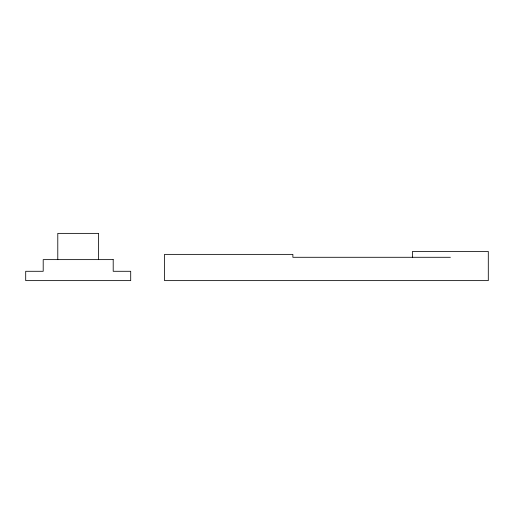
<?xml version="1.0" encoding="UTF-8"?>
<svg xmlns="http://www.w3.org/2000/svg" width="514" height="514" viewBox="0 0 514 514"><rect width="100%" height="100%" fill="white"/><g stroke="black" fill="none" stroke-linecap="round" stroke-linejoin="round"><path stroke-width="0.77" d="M450.38 257.289L292.877 257.289L292.877 254.372L164.538 254.372L164.538 280.625L488.3 280.625L488.3 251.455L412.466 251.455L412.466 257.289M98.617 259.628L98.617 233.375L57.786 233.375L57.786 259.628M113.202 259.628L43.202 259.628L43.202 271.289L25.7 271.289L25.7 280.625L130.704 280.625L130.704 271.289L113.202 271.289L113.202 259.628"/></g></svg>
